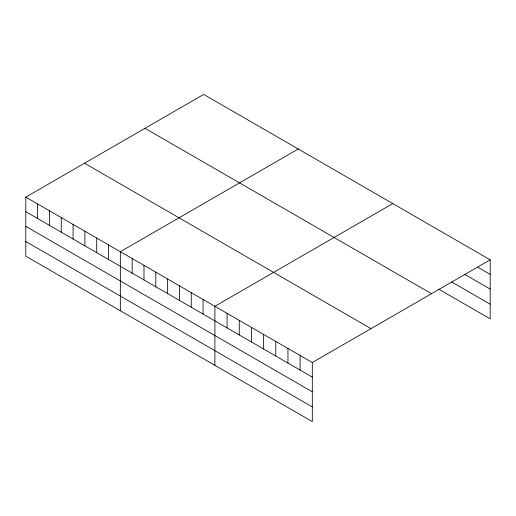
<?xml version="1.0" encoding="UTF-8"?>
<svg xmlns="http://www.w3.org/2000/svg" width="516" height="516" viewBox="0 0 516 516"><rect width="100%" height="100%" fill="white"/><g stroke="black" fill="none" stroke-linecap="round" stroke-linejoin="round"><path stroke-width="0.77" d="M25.8 197.125L312.303 362.529L312.303 421.585L25.8 256.175L25.8 197.125L203.697 94.415L490.2 259.825L490.2 318.875L438.787 289.199M298.248 148.995L120.344 251.705L120.344 310.761M392.792 203.581L214.888 306.291L214.888 365.347M312.303 362.529L490.2 259.825M478.022 267.378L490.2 274.409M464.497 274.241L490.2 289.083M451.642 281.942L490.2 304.201M144.996 128.31L431.492 293.714M84.508 163.23L371.004 328.64M25.8 211.708L312.303 377.119M25.8 226.382L312.303 391.792M25.8 241.501L312.303 406.911M300.125 355.505L300.125 370.088M287.947 348.474L287.947 363.058M275.77 341.444L275.77 356.027M263.592 334.413L263.592 348.997M251.421 327.383L251.421 341.966M239.243 320.352L239.243 334.942M227.066 313.322L227.066 327.912M203.072 299.467L203.072 314.057M191.255 292.649L191.255 307.233M179.433 285.825L179.433 300.409M167.616 279.001L167.616 293.585M155.8 272.177L155.8 286.761M143.983 265.353L143.983 279.943M132.161 258.529L132.161 273.119M108.528 244.887L108.528 259.471M96.711 238.063L96.711 252.647M84.888 231.239L84.888 245.822M73.072 224.415L73.072 239.005M61.256 217.591L61.256 232.181M49.439 210.767L49.439 225.357M37.616 203.943L37.616 218.532"/></g></svg>
